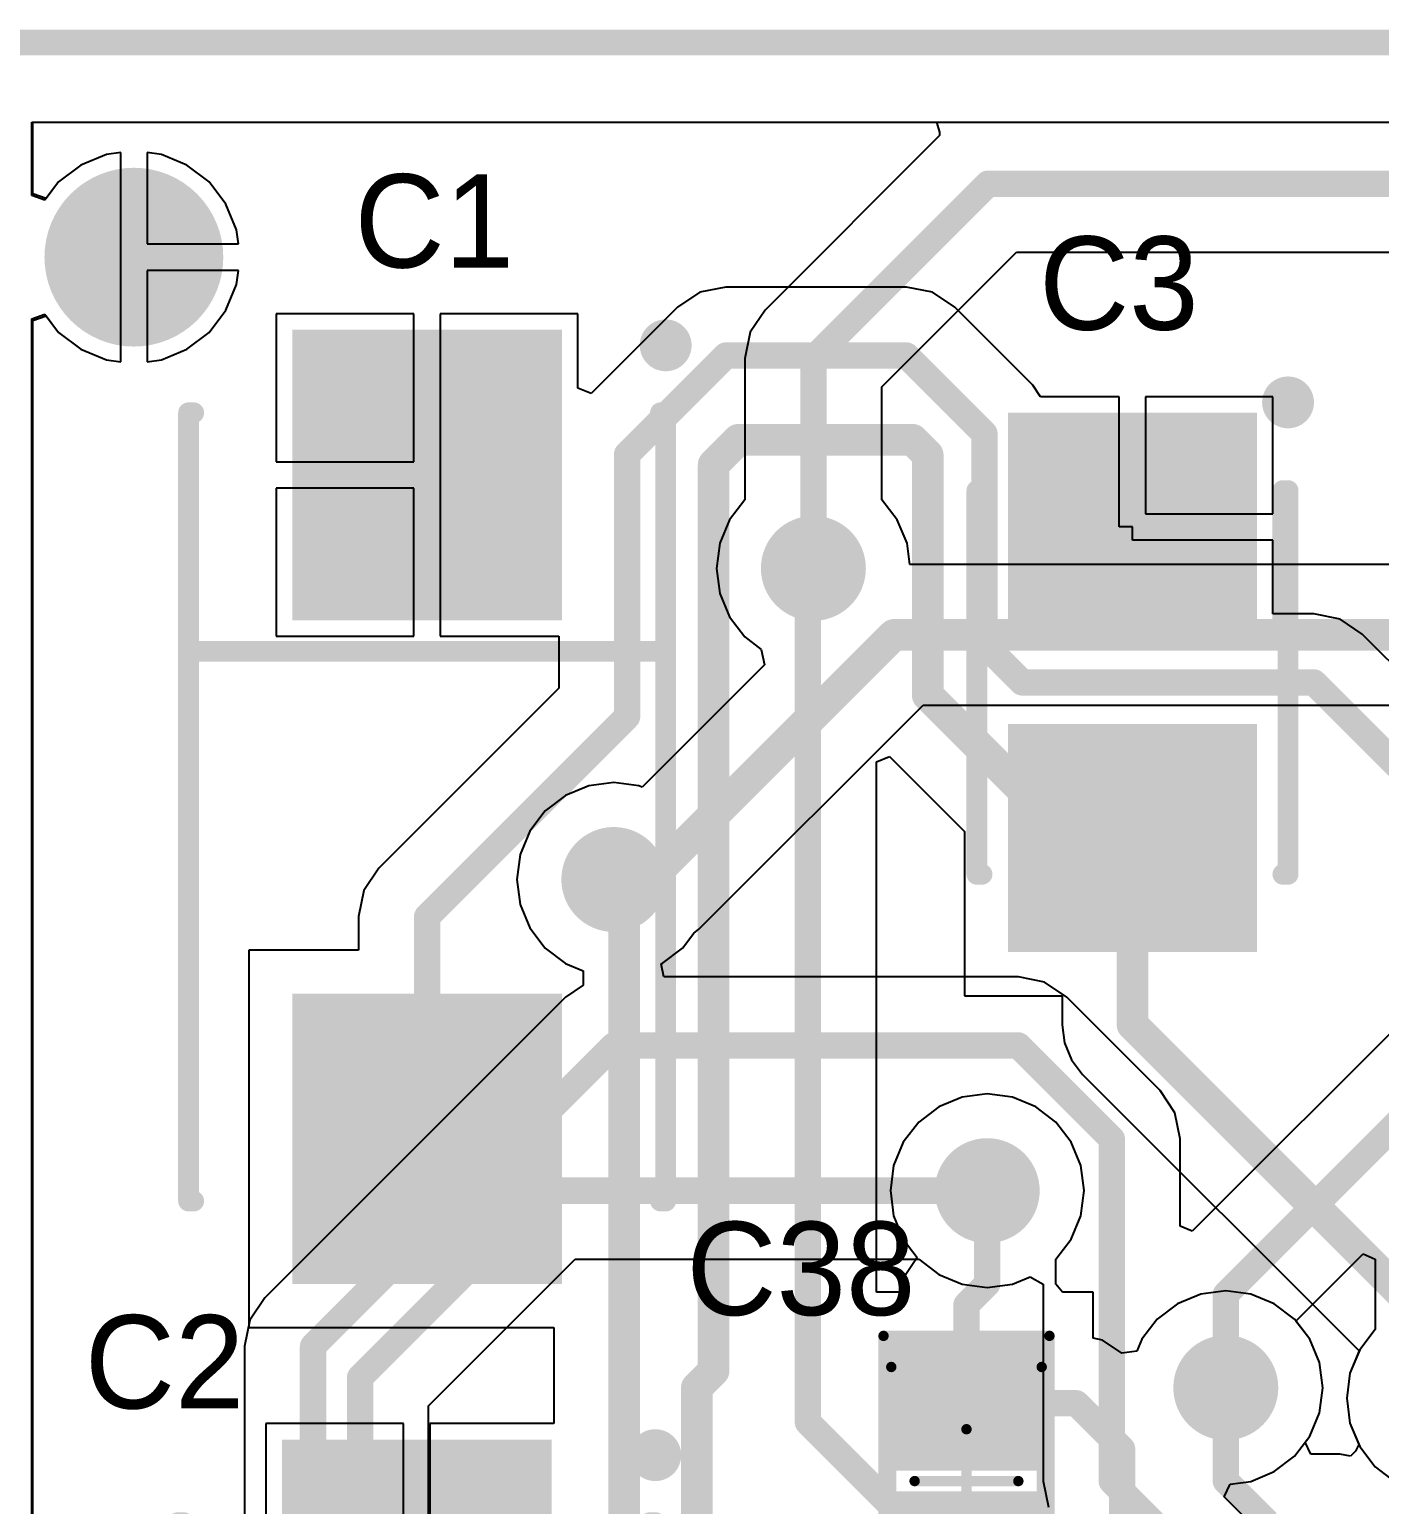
# Model space of a CAD drawing. Header units: millimetres. Extents: x 12 to 126, y 25 to 105.
# Drawn here: x 24.77 to 37.78, y 90.67 to 104.9 of the extents above; entities that cross this region are included whole.
import ezdxf

# ---------------------------------------------------------------- set-up
doc = ezdxf.new("R2010")
doc.units = ezdxf.units.MM
for name, color, linetype in [('BottomLayer', 5, 'Continuous'), ('BottomSolder', 6, 'Continuous'), ('KeepOutLayer', 6, 'Continuous'), ('Mechanical13', 56, 'Continuous'), ('Mechanical15', 56, 'Continuous'), ('MultiLayer', 9, 'Continuous'), ('PadHoleLayer', 156, 'Continuous'), ('TopLayer', 1, 'Continuous'), ('TopOverlay', 2, 'Continuous'), ('TopPaste', 8, 'Continuous'), ('TopSolder', 216, 'Continuous'), ('ViaHoleLayer', 16, 'Continuous')]:
    doc.layers.add(name, color=color, linetype=linetype)

# ---------------------------------------------------------------- blocks, each defined once
blk = doc.blocks.new('C0805_19')
at = {"layer": 'Mechanical13', "const_width": 0.1}
for points in [[(-1.1, 0.725), (-1.1, -0.725)], [(-1.1, 0.725), (1.1, 0.725)], [(1.1, 0.725), (1.1, -0.725)], [(-1.1, -0.725), (1.1, -0.725)]]:
    blk.add_lwpolyline(points, dxfattribs=at)
at = {"layer": 'Mechanical13', "const_width": 0.05}
for points in [[(-1.125, 0.725, 1), (-1.075, 0.725, 1)], [(-1.125, 0.725, 1), (-1.075, 0.725, 1)], [(1.075, 0.725, 1), (1.125, 0.725, 1)], [(1.075, 0.725, 1), (1.125, 0.725, 1)], [(-1.125, -0.725, 1), (-1.075, -0.725, 1)], [(-1.125, -0.725, 1), (-1.075, -0.725, 1)], [(1.075, -0.725, 1), (1.125, -0.725, 1)], [(1.075, -0.725, 1), (1.125, -0.725, 1)]]:
    blk.add_lwpolyline(points, format="xyb", close=True, dxfattribs=at)
at = {"layer": 'Mechanical15', "const_width": 0.1}
for points in [[(-1.4, 0.8), (-1.4, -0.8)], [(-1.4, 0.8), (1.4, 0.8)], [(1.4, 0.8), (1.4, -0.8)], [(0, 0.5), (0, -0.5)], [(-0.5, 0), (0.5, 0)], [(-1.4, -0.8), (1.4, -0.8)]]:
    blk.add_lwpolyline(points, dxfattribs=at)
at = {"layer": 'Mechanical15', "const_width": 0.05}
for points in [[(-1.425, 0.8, 1), (-1.375, 0.8, 1)], [(-1.425, 0.8, 1), (-1.375, 0.8, 1)], [(1.375, 0.8, 1), (1.425, 0.8, 1)], [(1.375, 0.8, 1), (1.425, 0.8, 1)], [(-0.025, 0.5, 1), (0.025, 0.5, 1)], [(-0.525, 0, 1), (-0.475, 0, 1)], [(0.475, 0, 1), (0.525, 0, 1)], [(-0.025, -0.5, 1), (0.025, -0.5, 1)], [(-1.425, -0.8, 1), (-1.375, -0.8, 1)], [(-1.425, -0.8, 1), (-1.375, -0.8, 1)], [(1.375, -0.8, 1), (1.425, -0.8, 1)], [(1.375, -0.8, 1), (1.425, -0.8, 1)]]:
    blk.add_lwpolyline(points, format="xyb", close=True, dxfattribs=at)
at = {"layer": 'TopLayer'}
for points in [[(-0.2, -0.7), (-0.2, 0.7), (-1.3, -0.7), (-1.3, 0.7)], [(1.3, -0.7), (1.3, 0.7), (0.2, -0.7), (0.2, 0.7)]]:
    blk.add_solid(points, dxfattribs=at)
at = {"layer": 'TopPaste'}
for points in [[(-0.2, -0.7), (-0.2, 0.7), (-1.3, -0.7), (-1.3, 0.7)], [(1.3, -0.7), (1.3, 0.7), (0.2, -0.7), (0.2, 0.7)]]:
    blk.add_solid(points, dxfattribs=at)
at = {"layer": 'TopSolder'}
for points in [[(-0.1, -0.8), (-0.1, 0.8), (-1.4, -0.8), (-1.4, 0.8)], [(1.4, -0.8), (1.4, 0.8), (0.1, -0.8), (0.1, 0.8)]]:
    blk.add_solid(points, dxfattribs=at)
blk = doc.blocks.new('3528_73')
at = {"layer": 'TopLayer'}
for points in [[(-2.5, -1.1), (-0.5, -1.1), (-2.5, 1.1), (-0.5, 1.1)], [(0.5, -1.1), (2.5, -1.1), (0.5, 1.1), (2.5, 1.1)]]:
    blk.add_solid(points, dxfattribs=at)
at = {"layer": 'TopOverlay'}
for points, const_width in [([(-2.575, 1.5, 1), (-2.825, 1.5, 1)], 0.25), ([(-2.887, 1.5, 1), (-2.763, 1.5, 1)], 0.125), ([(-2.637, 1.5, 1), (-2.512, 1.5, 1)], 0.125), ([(-1.9, 1.5, 1), (-1.8, 1.5, 1)], 0.1), ([(1.8, 1.5, 1), (1.9, 1.5, 1)], 0.1), ([(1.8, 1.5, 1), (1.9, 1.5, 1)], 0.1), ([(-1.9, 1.45, 1), (-1.8, 1.45, 1)], 0.1), ([(-0.55, 1.45, 1), (-0.45, 1.45, 1)], 0.1), ([(1.8, 1.45, 1), (1.9, 1.45, 1)], 0.1), ([(-1.9, -1.45, 1), (-1.8, -1.45, 1)], 0.1), ([(-1.9, -1.5, 1), (-1.8, -1.5, 1)], 0.1), ([(-0.55, -1.45, 1), (-0.45, -1.45, 1)], 0.1), ([(1.8, -1.45, 1), (1.9, -1.45, 1)], 0.1), ([(1.8, -1.5, 1), (1.9, -1.5, 1)], 0.1), ([(1.8, -1.5, 1), (1.9, -1.5, 1)], 0.1)]:
    blk.add_lwpolyline(points, format="xyb", close=True, dxfattribs=dict(at, const_width=const_width))
at = {"layer": 'TopOverlay', "const_width": 0.2}
for points in [[(1.85, 1.5), (-1.85, 1.5)], [(1.85, 1.45), (1.85, 1.5)], [(-0.5, 1.45), (-1.85, 1.45)], [(-0.5, -1.45), (-1.85, -1.45)], [(1.85, -1.5), (-1.85, -1.5)], [(1.85, -1.5), (1.85, -1.45)]]:
    blk.add_lwpolyline(points, dxfattribs=at)
at = {"layer": 'TopPaste'}
for points in [[(-2.5, -1.1), (-0.5, -1.1), (-2.5, 1.1), (-0.5, 1.1)], [(0.5, -1.1), (2.5, -1.1), (0.5, 1.1), (2.5, 1.1)]]:
    blk.add_solid(points, dxfattribs=at)
at = {"layer": 'TopSolder'}
for points in [[(-2.6, -1.2), (-0.4, -1.2), (-2.6, 1.2), (-0.4, 1.2)], [(0.4, -1.2), (2.6, -1.2), (0.4, 1.2), (2.6, 1.2)]]:
    blk.add_solid(points, dxfattribs=at)
blk = doc.blocks.new('7343_74')
at = {"layer": 'TopLayer'}
for points in [[(-4.5, -1.2), (-1.9, -1.2), (-4.5, 1.2), (-1.9, 1.2)], [(1.9, -1.2), (4.5, -1.2), (1.9, 1.2), (4.5, 1.2)]]:
    blk.add_solid(points, dxfattribs=at)
at = {"layer": 'TopOverlay'}
for points, const_width in [([(-4.325, 2.3, 1), (-4.575, 2.3, 1)], 0.25), ([(-4.638, 2.3, 1), (-4.513, 2.3, 1)], 0.125), ([(-4.387, 2.3, 1), (-4.263, 2.3, 1)], 0.125), ([(-3.85, 2.3, 1), (-3.75, 2.3, 1)], 0.1), ([(-3.85, 2.3, 1), (-3.75, 2.3, 1)], 0.1), ([(-3.85, 2.25, 1), (-3.75, 2.25, 1)], 0.1), ([(-1.55, 2.3, 1), (-1.45, 2.3, 1)], 0.1), ([(3.75, 2.3, 1), (3.85, 2.3, 1)], 0.1), ([(3.75, 2.3, 1), (3.85, 2.3, 1)], 0.1), ([(3.75, 2.25, 1), (3.85, 2.25, 1)], 0.1), ([(-3.85, -2.25, 1), (-3.75, -2.25, 1)], 0.1), ([(-3.85, -2.3, 1), (-3.75, -2.3, 1)], 0.1), ([(-3.85, -2.3, 1), (-3.75, -2.3, 1)], 0.1), ([(-1.55, -2.3, 1), (-1.45, -2.3, 1)], 0.1), ([(3.75, -2.25, 1), (3.85, -2.25, 1)], 0.1), ([(3.75, -2.3, 1), (3.85, -2.3, 1)], 0.1), ([(3.75, -2.3, 1), (3.85, -2.3, 1)], 0.1)]:
    blk.add_lwpolyline(points, format="xyb", close=True, dxfattribs=dict(at, const_width=const_width))
at = {"layer": 'TopOverlay', "const_width": 0.2}
for points in [[(3.8, 2.3), (-3.8, 2.3)], [(-3.8, 2.25), (-3.8, 2.3)], [(-1.5, -2.3), (-1.5, 2.3)], [(3.8, 2.25), (3.8, 2.3)], [(-3.8, -2.3), (-3.8, -2.25)], [(3.8, -2.3), (-3.8, -2.3)], [(3.8, -2.3), (3.8, -2.25)]]:
    blk.add_lwpolyline(points, dxfattribs=at)
at = {"layer": 'TopPaste'}
for points in [[(-4.5, -1.2), (-1.9, -1.2), (-4.5, 1.2), (-1.9, 1.2)], [(1.9, -1.2), (4.5, -1.2), (1.9, 1.2), (4.5, 1.2)]]:
    blk.add_solid(points, dxfattribs=at)
at = {"layer": 'TopSolder'}
for points in [[(-4.6, -1.3), (-1.8, -1.3), (-4.6, 1.3), (-1.8, 1.3)], [(1.8, -1.3), (4.6, -1.3), (1.8, 1.3), (4.6, 1.3)]]:
    blk.add_solid(points, dxfattribs=at)
blk = doc.blocks.new('7343_75')
at = {"layer": 'TopLayer'}
for points in [[(-4.5, -1.2), (-1.9, -1.2), (-4.5, 1.2), (-1.9, 1.2)], [(1.9, -1.2), (4.5, -1.2), (1.9, 1.2), (4.5, 1.2)]]:
    blk.add_solid(points, dxfattribs=at)
at = {"layer": 'TopOverlay'}
for points, const_width in [([(-4.325, 2.3, 1), (-4.575, 2.3, 1)], 0.25), ([(-4.638, 2.3, 1), (-4.513, 2.3, 1)], 0.125), ([(-4.387, 2.3, 1), (-4.263, 2.3, 1)], 0.125), ([(-3.85, 2.3, 1), (-3.75, 2.3, 1)], 0.1), ([(-3.85, 2.3, 1), (-3.75, 2.3, 1)], 0.1), ([(-3.85, 2.25, 1), (-3.75, 2.25, 1)], 0.1), ([(-1.55, 2.3, 1), (-1.45, 2.3, 1)], 0.1), ([(3.75, 2.3, 1), (3.85, 2.3, 1)], 0.1), ([(3.75, 2.3, 1), (3.85, 2.3, 1)], 0.1), ([(3.75, 2.25, 1), (3.85, 2.25, 1)], 0.1), ([(-3.85, -2.25, 1), (-3.75, -2.25, 1)], 0.1), ([(-3.85, -2.3, 1), (-3.75, -2.3, 1)], 0.1), ([(-3.85, -2.3, 1), (-3.75, -2.3, 1)], 0.1), ([(-1.55, -2.3, 1), (-1.45, -2.3, 1)], 0.1), ([(3.75, -2.25, 1), (3.85, -2.25, 1)], 0.1), ([(3.75, -2.3, 1), (3.85, -2.3, 1)], 0.1), ([(3.75, -2.3, 1), (3.85, -2.3, 1)], 0.1)]:
    blk.add_lwpolyline(points, format="xyb", close=True, dxfattribs=dict(at, const_width=const_width))
at = {"layer": 'TopOverlay', "const_width": 0.2}
for points in [[(3.8, 2.3), (-3.8, 2.3)], [(-3.8, 2.25), (-3.8, 2.3)], [(-1.5, -2.3), (-1.5, 2.3)], [(3.8, 2.25), (3.8, 2.3)], [(-3.8, -2.3), (-3.8, -2.25)], [(3.8, -2.3), (-3.8, -2.3)], [(3.8, -2.3), (3.8, -2.25)]]:
    blk.add_lwpolyline(points, dxfattribs=at)
at = {"layer": 'TopPaste'}
for points in [[(-4.5, -1.2), (-1.9, -1.2), (-4.5, 1.2), (-1.9, 1.2)], [(1.9, -1.2), (4.5, -1.2), (1.9, 1.2), (4.5, 1.2)]]:
    blk.add_solid(points, dxfattribs=at)
at = {"layer": 'TopSolder'}
for points in [[(-4.6, -1.3), (-1.8, -1.3), (-4.6, 1.3), (-1.8, 1.3)], [(1.8, -1.3), (4.6, -1.3), (1.8, 1.3), (4.6, 1.3)]]:
    blk.add_solid(points, dxfattribs=at)

msp = doc.modelspace()

# ---------------------------------------------------------------- linework, layer by layer
at = {"layer": 'BottomLayer'}
for p, q in [((24.8, 103.31), (24.8, 104)), ((24.8, 104), (33.511, 104)), ((33.511, 104), (33.54, 103.905)), ((33.54, 103.873), (31.858, 102.19)), ((33.54, 103.905), (33.54, 103.873)), ((25.508, 103.69), (25.261, 103.587)), ((25.646, 103.708), (25.508, 103.69)), ((25.646, 102.7), (25.646, 103.708)), ((26.038, 103.69), (25.9, 103.708)), ((25.9, 103.708), (25.9, 102.827)), ((26.285, 103.587), (26.038, 103.69)), ((25.261, 103.587), (25.048, 103.425)), ((26.498, 103.425), (26.285, 103.587)), ((25.048, 103.425), (24.927, 103.266)), ((26.66, 103.212), (26.498, 103.425)), ((24.927, 103.266), (24.8, 103.31)), ((26.763, 102.965), (26.66, 103.212)), ((26.781, 102.827), (26.763, 102.965)), ((25.9, 102.827), (26.781, 102.827)), ((25.646, 101.692), (25.646, 102.7)), ((32.984, 101.451), (34.281, 102.748)), ((34.281, 102.748), (73.338, 102.748)), ((26.781, 102.573), (25.9, 102.573)), ((25.9, 102.573), (25.9, 101.692)), ((26.763, 102.435), (26.781, 102.573)), ((26.66, 102.188), (26.763, 102.435)), ((24.8, 102.09), (24.927, 102.134)), ((24.927, 102.134), (25.048, 101.975)), ((26.498, 101.975), (26.66, 102.188)), ((31.858, 102.19), (31.715, 101.976)), ((24.8, 59.1), (24.8, 102.09)), ((25.048, 101.975), (25.261, 101.813)), ((26.285, 101.813), (26.498, 101.975)), ((31.715, 101.976), (31.664, 101.724)), ((25.261, 101.813), (25.508, 101.71)), ((25.508, 101.71), (25.646, 101.692)), ((25.9, 101.692), (26.038, 101.71)), ((26.038, 101.71), (26.285, 101.813)), ((31.664, 101.724), (31.664, 101.724)), ((31.664, 101.724), (31.664, 100.362)), ((32.984, 100.362), (32.984, 101.451)), ((31.663, 100.361), (31.515, 100.167)), ((31.664, 100.362), (31.663, 100.361)), ((32.985, 100.361), (32.984, 100.362)), ((33.133, 100.167), (32.985, 100.361)), ((31.515, 100.167), (31.421, 99.942)), ((33.227, 99.942), (33.133, 100.167)), ((31.421, 99.942), (31.39, 99.7)), ((33.253, 99.737), (33.227, 99.942)), ((31.39, 99.7), (31.421, 99.458)), ((43.941, 99.737), (33.253, 99.737)), ((31.421, 99.458), (31.515, 99.233)), ((31.515, 99.233), (31.663, 99.039)), ((31.663, 99.039), (31.821, 98.919)), ((31.821, 98.919), (31.852, 98.771)), ((31.852, 98.771), (30.672, 97.59)), ((31.22, 96.22), (33.381, 98.381)), ((33.381, 98.381), (43.66, 98.381)), ((30.158, 97.603), (29.933, 97.509)), ((30.4, 97.634), (30.158, 97.603)), ((30.642, 97.603), (30.4, 97.634)), ((30.672, 97.59), (30.642, 97.603)), ((29.933, 97.509), (29.739, 97.361)), ((29.739, 97.361), (29.591, 97.167)), ((29.591, 97.167), (29.497, 96.942)), ((29.497, 96.942), (29.466, 96.7)), ((29.466, 96.7), (29.497, 96.458)), ((29.497, 96.458), (29.591, 96.233)), ((29.591, 96.233), (29.739, 96.039)), ((31.061, 96.039), (31.17, 96.182)), ((31.17, 96.182), (31.22, 96.22)), ((29.739, 96.039), (29.933, 95.891)), ((30.867, 95.891), (31.061, 96.039)), ((29.933, 95.891), (30.103, 95.82)), ((30.857, 95.887), (30.867, 95.891)), ((30.883, 95.76), (30.857, 95.887)), ((30.103, 95.82), (30.103, 95.819)), ((30.103, 95.819), (30.106, 95.682)), ((34.3, 95.76), (30.883, 95.76)), ((34.552, 95.709), (34.3, 95.76)), ((34.3, 95.76), (34.3, 95.76)), ((34.766, 95.566), (34.552, 95.709)), ((29.934, 95.566), (27.034, 92.666)), ((30.106, 95.682), (29.934, 95.566)), ((29.934, 95.566), (29.934, 95.566)), ((35.666, 94.666), (34.766, 95.566)), ((38.234, 95.566), (35.977, 93.31)), ((35.809, 94.452), (35.666, 94.666)), ((35.666, 94.666), (35.666, 94.666)), ((35.86, 94.2), (35.809, 94.452)), ((35.86, 93.359), (35.86, 94.2)), ((35.86, 94.2), (35.86, 94.2)), ((35.977, 93.31), (35.86, 93.359)), ((28.614, 91.627), (30.027, 93.04)), ((30.027, 93.04), (33.338, 93.04)), ((33.338, 93.04), (33.339, 93.039)), ((33.339, 93.039), (33.533, 92.891)), ((36.975, 92.442), (37.623, 93.09)), ((37.623, 93.09), (37.74, 93.041)), ((37.74, 93.041), (37.74, 92.362)), ((33.533, 92.891), (33.758, 92.797)), ((34.242, 92.797), (34.413, 92.868)), ((34.413, 92.868), (34.54, 92.798)), ((33.758, 92.797), (34, 92.765)), ((34, 92.765), (34.242, 92.797)), ((34.54, 92.798), (34.54, 90.9)), ((27.034, 92.666), (26.891, 92.452)), ((26.891, 92.452), (26.84, 92.2)), ((37.109, 92.267), (36.975, 92.442)), ((37.739, 92.361), (37.591, 92.167)), ((37.74, 92.362), (37.739, 92.361)), ((26.84, 92.2), (26.84, 92.2)), ((26.84, 92.2), (26.84, 81.553)), ((37.203, 92.042), (37.109, 92.267)), ((37.591, 92.167), (37.497, 91.942)), ((37.234, 91.8), (37.203, 92.042)), ((37.497, 91.942), (37.466, 91.7)), ((37.203, 91.558), (37.234, 91.8)), ((28.614, 81.361), (28.614, 91.627)), ((37.466, 91.7), (37.497, 91.458)), ((37.109, 91.333), (37.203, 91.558)), ((37.497, 91.458), (37.591, 91.233)), ((36.961, 91.139), (37.109, 91.333)), ((37.591, 91.233), (37.739, 91.039)), ((36.767, 90.991), (36.961, 91.139)), ((37.739, 91.039), (37.933, 90.891)), ((34.54, 90.9), (34.54, 90.9)), ((34.54, 90.9), (34.591, 90.648)), ((36.285, 90.748), (36.341, 90.871)), ((36.341, 90.871), (36.542, 90.897)), ((36.542, 90.897), (36.767, 90.991)), ((36.899, 90.134), (36.285, 90.748))]:
    msp.add_line(p, q, dxfattribs=at)
for points, const_width in [([(32.324, 101.724), (34.008, 103.408)], 0.254), ([(34.008, 103.408), (74, 103.408)], 0.254), ([(32.324, 99.7), (32.324, 101.724)], 0.254), ([(30.741, 96.7), (33.1, 99.059)], 0.305), ([(33.1, 99.059), (43.941, 99.059)], 0.305), ([(30.4, 96.7), (30.741, 96.7)], 0.305), ([(27.5, 92.2), (30.4, 95.1)], 0.254), ([(30.4, 95.1), (34.3, 95.1)], 0.254), ([(34.3, 95.1), (35.2, 94.2)], 0.254), ([(36.3, 92.7), (38.7, 95.1)], 0.254), ([(35.2, 90.9), (35.2, 94.2)], 0.254), ([(27.954, 91.9), (29.754, 93.7)], 0.254), ([(29.754, 93.7), (34, 93.7)], 0.254), ([(36.3, 91.8), (36.3, 92.7)], 0.254), ([(27.5, 81.28), (27.5, 92.2)], 0.254), ([(27.954, 81.088), (27.954, 91.9)], 0.254), ([(35.2, 90.9), (36.9, 89.2)], 0.254)]:
    msp.add_lwpolyline(points, dxfattribs=dict(at, const_width=const_width))
for points, const_width in [([(33.944, 103.408, 1), (34.071, 103.408, 1)], 0.127), ([(33.944, 103.408, 1), (34.071, 103.408, 1)], 0.127), ([(25.392, 102.7, 1), (26.154, 102.7, 1)], 0.762), ([(32.26, 101.724, 1), (32.387, 101.724, 1)], 0.127), ([(32.26, 101.724, 1), (32.387, 101.724, 1)], 0.127), ([(32.121, 99.7, 1), (32.527, 99.7, 1)], 0.406), ([(32.26, 99.7, 1), (32.387, 99.7, 1)], 0.127), ([(33.024, 99.059, 1), (33.176, 99.059, 1)], 0.152), ([(33.024, 99.059, 1), (33.176, 99.059, 1)], 0.152), ([(30.197, 96.7, 1), (30.603, 96.7, 1)], 0.406), ([(30.324, 96.7, 1), (30.476, 96.7, 1)], 0.152), ([(30.665, 96.7, 1), (30.817, 96.7, 1)], 0.152), ([(30.665, 96.7, 1), (30.817, 96.7, 1)], 0.152), ([(30.337, 95.1, 1), (30.464, 95.1, 1)], 0.127), ([(30.337, 95.1, 1), (30.464, 95.1, 1)], 0.127), ([(34.236, 95.1, 1), (34.363, 95.1, 1)], 0.127), ([(34.236, 95.1, 1), (34.363, 95.1, 1)], 0.127), ([(35.137, 94.2, 1), (35.264, 94.2, 1)], 0.127), ([(35.137, 94.2, 1), (35.264, 94.2, 1)], 0.127), ([(33.797, 93.7, 1), (34.203, 93.7, 1)], 0.406), ([(29.69, 93.7, 1), (29.817, 93.7, 1)], 0.127), ([(29.69, 93.7, 1), (29.817, 93.7, 1)], 0.127), ([(33.936, 93.7, 1), (34.063, 93.7, 1)], 0.127), ([(36.237, 92.7, 1), (36.364, 92.7, 1)], 0.127), ([(36.237, 92.7, 1), (36.364, 92.7, 1)], 0.127), ([(27.437, 92.2, 1), (27.564, 92.2, 1)], 0.127), ([(27.437, 92.2, 1), (27.564, 92.2, 1)], 0.127), ([(36.097, 91.8, 1), (36.503, 91.8, 1)], 0.406), ([(27.891, 91.9, 1), (28.018, 91.9, 1)], 0.127), ([(27.891, 91.9, 1), (28.018, 91.9, 1)], 0.127), ([(36.237, 91.8, 1), (36.364, 91.8, 1)], 0.127), ([(35.137, 90.9, 1), (35.264, 90.9, 1)], 0.127), ([(35.137, 90.9, 1), (35.264, 90.9, 1)], 0.127)]:
    msp.add_lwpolyline(points, format="xyb", close=True, dxfattribs=dict(at, const_width=const_width))
at = {"layer": 'BottomSolder'}
for points, const_width in [([(25.342, 102.7, 1), (26.204, 102.7, 1)], 0.862), ([(32.071, 99.7, 1), (32.577, 99.7, 1)], 0.506), ([(30.147, 96.7, 1), (30.653, 96.7, 1)], 0.506), ([(33.747, 93.7, 1), (34.253, 93.7, 1)], 0.506), ([(36.047, 91.8, 1), (36.553, 91.8, 1)], 0.506)]:
    msp.add_lwpolyline(points, format="xyb", close=True, dxfattribs=dict(at, const_width=const_width))
at = {"layer": 'KeepOutLayer', "const_width": 0.25}
msp.add_lwpolyline([(24.13, 104.77), (87.13, 104.77)], dxfattribs=at)
at = {"layer": 'MultiLayer'}
for points, const_width in [([(25.392, 102.7, 1), (26.154, 102.7, 1)], 0.762), ([(32.121, 99.7, 1), (32.527, 99.7, 1)], 0.406), ([(30.197, 96.7, 1), (30.603, 96.7, 1)], 0.406), ([(33.797, 93.7, 1), (34.203, 93.7, 1)], 0.406), ([(36.097, 91.8, 1), (36.503, 91.8, 1)], 0.406)]:
    msp.add_lwpolyline(points, format="xyb", close=True, dxfattribs=dict(at, const_width=const_width))
at = {"layer": 'PadHoleLayer', "const_width": 0.356}
msp.add_lwpolyline([(25.595, 102.7, 1), (25.951, 102.7, 1)], format="xyb", close=True, dxfattribs=at)
at = {"layer": 'TopLayer'}
for p, q in [((24.788, 103.293), (24.788, 104)), ((24.788, 104), (67.9, 104)), ((25.508, 103.69), (25.261, 103.587)), ((25.646, 103.708), (25.508, 103.69)), ((25.646, 102.7), (25.646, 103.708)), ((26.038, 103.69), (25.9, 103.708)), ((25.9, 103.708), (25.9, 102.827)), ((26.285, 103.587), (26.038, 103.69)), ((25.261, 103.587), (25.048, 103.425)), ((26.498, 103.425), (26.285, 103.587)), ((25.048, 103.425), (24.915, 103.25)), ((26.66, 103.212), (26.498, 103.425)), ((24.915, 103.25), (24.788, 103.293)), ((26.763, 102.965), (26.66, 103.212)), ((26.781, 102.827), (26.763, 102.965)), ((25.9, 102.827), (26.781, 102.827)), ((25.646, 101.692), (25.646, 102.7)), ((26.781, 102.573), (25.9, 102.573)), ((25.9, 102.573), (25.9, 101.692)), ((26.763, 102.435), (26.781, 102.573)), ((26.66, 102.188), (26.763, 102.435)), ((31.481, 102.412), (31.229, 102.362)), ((33.221, 102.412), (31.481, 102.412)), ((31.481, 102.412), (31.481, 102.412)), ((33.473, 102.362), (33.221, 102.412)), ((33.221, 102.412), (33.221, 102.412)), ((31.229, 102.362), (31.015, 102.219)), ((33.687, 102.219), (33.473, 102.362)), ((24.788, 102.107), (24.915, 102.15)), ((24.788, 59.1), (24.788, 102.107)), ((24.915, 102.15), (25.048, 101.975)), ((26.498, 101.975), (26.66, 102.188)), ((28.473, 102.154), (27.146, 102.154)), ((27.146, 102.154), (27.146, 100.727)), ((28.473, 100.727), (28.473, 102.154)), ((30.054, 102.154), (28.727, 102.154)), ((28.727, 102.154), (28.727, 100.6)), ((30.054, 101.438), (30.054, 102.154)), ((31.015, 102.219), (30.181, 101.385)), ((31.015, 102.219), (31.015, 102.219)), ((34.439, 101.466), (33.687, 102.219)), ((25.048, 101.975), (25.261, 101.813)), ((26.285, 101.813), (26.498, 101.975)), ((25.261, 101.813), (25.508, 101.71)), ((25.508, 101.71), (25.646, 101.692)), ((25.9, 101.692), (26.038, 101.71)), ((26.038, 101.71), (26.285, 101.813)), ((30.181, 101.385), (30.054, 101.438)), ((34.515, 101.354), (34.439, 101.466)), ((34.439, 101.466), (34.439, 101.466)), ((35.273, 101.354), (34.515, 101.354)), ((35.273, 100.1), (35.273, 101.354)), ((36.754, 101.354), (35.527, 101.354)), ((35.527, 101.354), (35.527, 100.227)), ((36.754, 100.227), (36.754, 101.354)), ((27.146, 100.727), (28.473, 100.727)), ((28.727, 100.6), (28.727, 99.046)), ((28.473, 100.473), (27.146, 100.473)), ((27.146, 100.473), (27.146, 99.046)), ((28.473, 99.046), (28.473, 100.473)), ((35.527, 100.227), (36.754, 100.227)), ((35.4, 100.1), (35.273, 100.1)), ((35.4, 99.973), (35.4, 100.1)), ((36.754, 99.973), (35.4, 99.973)), ((36.754, 99.26), (36.754, 99.973)), ((37.149, 99.26), (36.754, 99.26)), ((37.401, 99.209), (37.149, 99.26)), ((37.149, 99.26), (37.149, 99.26)), ((37.615, 99.066), (37.401, 99.209)), ((27.146, 99.046), (28.473, 99.046)), ((28.727, 99.046), (29.869, 99.046)), ((29.869, 99.046), (29.869, 98.544)), ((38.426, 98.256), (37.615, 99.066)), ((29.869, 98.544), (28.134, 96.809)), ((32.931, 97.833), (33.058, 97.885)), ((33.058, 97.885), (33.78, 97.163)), ((32.931, 92.72), (32.931, 97.833)), ((33.78, 97.163), (33.78, 95.58)), ((28.134, 96.809), (27.991, 96.595)), ((27.991, 96.595), (27.94, 96.342)), ((27.94, 96.342), (27.94, 96.342)), ((27.94, 96.342), (27.94, 96.02)), ((27.94, 96.02), (26.88, 96.02)), ((26.88, 96.02), (26.88, 92.38)), ((33.78, 95.58), (34.722, 95.58)), ((34.722, 95.58), (34.722, 95.3)), ((34.722, 95.3), (34.745, 95.124)), ((34.745, 95.124), (34.813, 94.961)), ((34.813, 94.961), (34.92, 94.82)), ((34.92, 94.82), (37.586, 92.155)), ((33.758, 94.602), (33.533, 94.509)), ((34, 94.634), (33.758, 94.602)), ((34.242, 94.602), (34, 94.634)), ((34.467, 94.509), (34.242, 94.602)), ((33.533, 94.509), (33.339, 94.361)), ((34.661, 94.361), (34.467, 94.509)), ((33.339, 94.361), (33.191, 94.167)), ((34.809, 94.167), (34.661, 94.361)), ((33.191, 94.167), (33.097, 93.942)), ((34.902, 93.942), (34.809, 94.167)), ((33.097, 93.942), (33.066, 93.7)), ((34.934, 93.7), (34.902, 93.942)), ((33.066, 93.7), (33.097, 93.458)), ((34.902, 93.458), (34.934, 93.7)), ((33.097, 93.458), (33.191, 93.233)), ((34.809, 93.233), (34.902, 93.458)), ((33.191, 93.233), (33.326, 93.056)), ((34.661, 93.039), (34.809, 93.233)), ((33.326, 93.056), (33.191, 92.852)), ((34.66, 93.038), (34.661, 93.039)), ((34.66, 92.8), (34.66, 93.038)), ((33.164, 92.72), (32.931, 92.72)), ((33.191, 92.852), (33.164, 92.72)), ((34.725, 92.72), (34.66, 92.8)), ((34.66, 92.8), (34.66, 92.8)), ((35.02, 92.72), (34.725, 92.72)), ((35.02, 92.278), (35.02, 92.72)), ((36.3, 92.734), (36.058, 92.703)), ((36.542, 92.703), (36.3, 92.734)), ((35.833, 92.609), (35.639, 92.461)), ((36.058, 92.703), (35.833, 92.609)), ((36.767, 92.609), (36.542, 92.703)), ((36.961, 92.461), (36.767, 92.609)), ((35.639, 92.461), (35.491, 92.267)), ((37.109, 92.267), (36.961, 92.461)), ((26.88, 92.38), (29.822, 92.38)), ((29.822, 92.38), (29.822, 91.454)), ((35.111, 92.259), (35.02, 92.278)), ((35.298, 92.134), (35.111, 92.259)), ((35.443, 92.151), (35.298, 92.134)), ((35.491, 92.267), (35.443, 92.151)), ((37.203, 92.042), (37.109, 92.267)), ((37.586, 92.155), (37.497, 91.942)), ((37.234, 91.8), (37.203, 92.042)), ((37.497, 91.942), (37.466, 91.7)), ((37.203, 91.558), (37.234, 91.8)), ((37.466, 91.7), (37.497, 91.458)), ((28.373, 91.454), (27.046, 91.454)), ((27.046, 91.454), (27.046, 90.027)), ((28.373, 90.027), (28.373, 91.454)), ((29.822, 91.454), (28.627, 91.454)), ((28.627, 91.454), (28.627, 89.9)), ((37.109, 91.333), (37.203, 91.558)), ((37.497, 91.458), (37.582, 91.253)), ((37.064, 91.274), (37.109, 91.333)), ((37.12, 91.16), (37.064, 91.274)), ((37.4, 91.16), (37.12, 91.16)), ((37.502, 91.139), (37.4, 91.16)), ((37.4, 91.16), (37.4, 91.16)), ((37.55, 91.19), (37.502, 91.139)), ((37.582, 91.253), (37.55, 91.19))]:
    msp.add_line(p, q, dxfattribs=at)
for points, const_width in [([(25.392, 102.7, 1), (26.154, 102.7, 1)], 0.762), ([(31.418, 101.752, 1), (31.545, 101.752, 1)], 0.127), ([(31.418, 101.752, 1), (31.545, 101.752, 1)], 0.127), ([(33.157, 101.752, 1), (33.284, 101.752, 1)], 0.127), ([(33.157, 101.752, 1), (33.284, 101.752, 1)], 0.127), ([(33.909, 101, 1), (34.036, 101, 1)], 0.127), ([(33.909, 101, 1), (34.036, 101, 1)], 0.127), ([(31.525, 100.94, 1), (31.678, 100.94, 1)], 0.152), ([(31.525, 100.94, 1), (31.678, 100.94, 1)], 0.152), ([(33.203, 100.94, 1), (33.356, 100.94, 1)], 0.152), ([(33.203, 100.94, 1), (33.356, 100.94, 1)], 0.152), ([(30.465, 100.8, 1), (30.592, 100.8, 1)], 0.127), ([(30.465, 100.8, 1), (30.592, 100.8, 1)], 0.127), ([(31.286, 100.7, 1), (31.438, 100.7, 1)], 0.152), ([(31.286, 100.7, 1), (31.438, 100.7, 1)], 0.152), ([(33.35, 100.793, 1), (33.503, 100.793, 1)], 0.152), ([(33.35, 100.793, 1), (33.503, 100.793, 1)], 0.152), ([(32.121, 99.7, 1), (32.527, 99.7, 1)], 0.406), ([(32.208, 99.647, 1), (32.335, 99.647, 1)], 0.127), ([(32.208, 99.647, 1), (32.335, 99.647, 1)], 0.127), ([(32.26, 99.7, 1), (32.387, 99.7, 1)], 0.127), ([(33.909, 98.965, 1), (34.036, 98.965, 1)], 0.127), ([(33.909, 98.965, 1), (34.036, 98.965, 1)], 0.127), ([(34.274, 98.6, 1), (34.401, 98.6, 1)], 0.127), ([(34.274, 98.6, 1), (34.401, 98.6, 1)], 0.127), ([(37.085, 98.6, 1), (37.212, 98.6, 1)], 0.127), ([(37.085, 98.6, 1), (37.212, 98.6, 1)], 0.127), ([(33.35, 98.476, 1), (33.503, 98.476, 1)], 0.152), ([(33.35, 98.476, 1), (33.503, 98.476, 1)], 0.152), ([(30.465, 98.271, 1), (30.592, 98.271, 1)], 0.127), ([(30.465, 98.271, 1), (30.592, 98.271, 1)], 0.127), ([(34.726, 97.1, 1), (34.878, 97.1, 1)], 0.152), ([(34.726, 97.1, 1), (34.878, 97.1, 1)], 0.152), ([(35.324, 97.1, 1), (35.476, 97.1, 1)], 0.152), ([(35.324, 97.1, 1), (35.476, 97.1, 1)], 0.152), ([(30.197, 96.7, 1), (30.603, 96.7, 1)], 0.406), ([(30.324, 96.7, 1), (30.476, 96.7, 1)], 0.152), ([(30.424, 96.6, 1), (30.576, 96.6, 1)], 0.152), ([(30.424, 96.6, 1), (30.576, 96.6, 1)], 0.152), ([(28.537, 96.342, 1), (28.664, 96.342, 1)], 0.127), ([(28.537, 96.342, 1), (28.664, 96.342, 1)], 0.127), ([(35.324, 95.3, 1), (35.476, 95.3, 1)], 0.152), ([(35.324, 95.3, 1), (35.476, 95.3, 1)], 0.152), ([(28.537, 94.2, 1), (28.664, 94.2, 1)], 0.127), ([(33.797, 93.7, 1), (34.203, 93.7, 1)], 0.406), ([(33.936, 93.7, 1), (34.063, 93.7, 1)], 0.127), ([(33.936, 92.8, 1), (34.063, 92.8, 1)], 0.127), ([(33.936, 92.8, 1), (34.063, 92.8, 1)], 0.127), ([(33.737, 92.6, 1), (33.864, 92.6, 1)], 0.127), ([(33.737, 92.6, 1), (33.864, 92.6, 1)], 0.127), ([(36.097, 91.8, 1), (36.503, 91.8, 1)], 0.406), ([(31.286, 91.962, 1), (31.438, 91.962, 1)], 0.152), ([(31.286, 91.962, 1), (31.438, 91.962, 1)], 0.152), ([(31.124, 91.8, 1), (31.276, 91.8, 1)], 0.152), ([(31.124, 91.8, 1), (31.276, 91.8, 1)], 0.152), ([(36.237, 91.8, 1), (36.364, 91.8, 1)], 0.127), ([(33.737, 91.65, 1), (33.864, 91.65, 1)], 0.127), ([(33.737, 91.65, 1), (33.864, 91.65, 1)], 0.127), ([(34.795, 91.65, 1), (34.922, 91.65, 1)], 0.127), ([(34.795, 91.65, 1), (34.922, 91.65, 1)], 0.127), ([(32.208, 91.467, 1), (32.335, 91.467, 1)], 0.127), ([(32.208, 91.467, 1), (32.335, 91.467, 1)], 0.127), ([(35.237, 91.209, 1), (35.364, 91.209, 1)], 0.127), ([(35.237, 91.209, 1), (35.364, 91.209, 1)], 0.127), ([(36.237, 90.9, 1), (36.364, 90.9, 1)], 0.127), ([(36.237, 90.9, 1), (36.364, 90.9, 1)], 0.127)]:
    msp.add_lwpolyline(points, format="xyb", close=True, dxfattribs=dict(at, const_width=const_width))
for points, const_width in [([(30.529, 100.8), (31.481, 101.752)], 0.254), ([(31.481, 101.752), (33.221, 101.752)], 0.254), ([(33.221, 101.752), (33.973, 101)], 0.254), ([(33.973, 98.965), (33.973, 101)], 0.254), ([(31.362, 100.7), (31.602, 100.94)], 0.305), ([(31.602, 100.94), (33.279, 100.94)], 0.305), ([(33.279, 100.94), (33.426, 100.793)], 0.305), ([(30.529, 98.271), (30.529, 100.8)], 0.254), ([(31.362, 91.962), (31.362, 100.7)], 0.305), ([(33.426, 98.476), (33.426, 100.793)], 0.305), ([(32.271, 99.647), (32.324, 99.7)], 0.254), ([(32.271, 91.467), (32.271, 99.647)], 0.254), ([(33.973, 98.965), (34.338, 98.6)], 0.254), ([(34.338, 98.6), (37.149, 98.6)], 0.254), ([(37.149, 98.6), (37.96, 97.789)], 0.254), ([(33.426, 98.476), (34.802, 97.1)], 0.305), ([(28.6, 96.342), (30.529, 98.271)], 0.254), ([(34.802, 97.1), (35.4, 97.1)], 0.305), ([(35.4, 95.3), (35.4, 97.1)], 0.305), ([(30.4, 96.7), (30.5, 96.6)], 0.305), ([(30.5, 88.4), (30.5, 96.6)], 0.305), ([(28.6, 94.2), (28.6, 96.342)], 0.254), ([(35.4, 95.3), (38.241, 92.459)], 0.305), ([(34, 92.8), (34, 93.7)], 0.254), ([(33.8, 92.6), (34, 92.8)], 0.254), ([(33.8, 91.65), (33.8, 92.6)], 0.254), ([(31.2, 91.8), (31.362, 91.962)], 0.305), ([(31.2, 88.3), (31.2, 91.8)], 0.305), ([(36.3, 90.9), (36.3, 91.8)], 0.254), ([(33.8, 91.65), (34.859, 91.65)], 0.254), ([(34.859, 91.65), (35.3, 91.209)], 0.254), ([(32.271, 91.467), (33.588, 90.15)], 0.254), ([(35.3, 89.75), (35.3, 91.209)], 0.254), ([(36.3, 90.9), (36.7, 90.5)], 0.254)]:
    msp.add_lwpolyline(points, dxfattribs=dict(at, const_width=const_width))
at = {"layer": 'TopSolder'}
for points, const_width in [([(25.342, 102.7, 1), (26.204, 102.7, 1)], 0.862), ([(32.071, 99.7, 1), (32.577, 99.7, 1)], 0.506), ([(30.147, 96.7, 1), (30.653, 96.7, 1)], 0.506), ([(33.747, 93.7, 1), (34.253, 93.7, 1)], 0.506), ([(36.047, 91.8, 1), (36.553, 91.8, 1)], 0.506)]:
    msp.add_lwpolyline(points, format="xyb", close=True, dxfattribs=dict(at, const_width=const_width))
at = {"layer": 'ViaHoleLayer', "const_width": 0.203}
for points in [[(32.222, 99.7, 1), (32.426, 99.7, 1)], [(30.298, 96.7, 1), (30.502, 96.7, 1)], [(33.898, 93.7, 1), (34.102, 93.7, 1)], [(36.198, 91.8, 1), (36.402, 91.8, 1)]]:
    msp.add_lwpolyline(points, format="xyb", close=True, dxfattribs=at)

# ---------------------------------------------------------------- block references
for name, p, rotation in [('7343_75', (28.6, 97.4), 270), ('3528_73', (35.4, 98.6), 270), ('C0805_19', (33.8, 90.9), 90), ('7343_74', (28.5, 86.7), 270)]:
    msp.add_blockref(name, p, dxfattribs=dict(rotation=rotation))

# ---------------------------------------------------------------- texts
at = {"layer": 'TopOverlay'}
for s, p in [('C1', (27.9, 102.6)), ('C3', (34.5, 102)), ('C38', (31.1, 92.5)), ('C2', (25.3, 91.6))]:
    msp.add_text(s, height=0.9, dxfattribs=at).set_placement(p)

doc.saveas('drawing.dxf')
